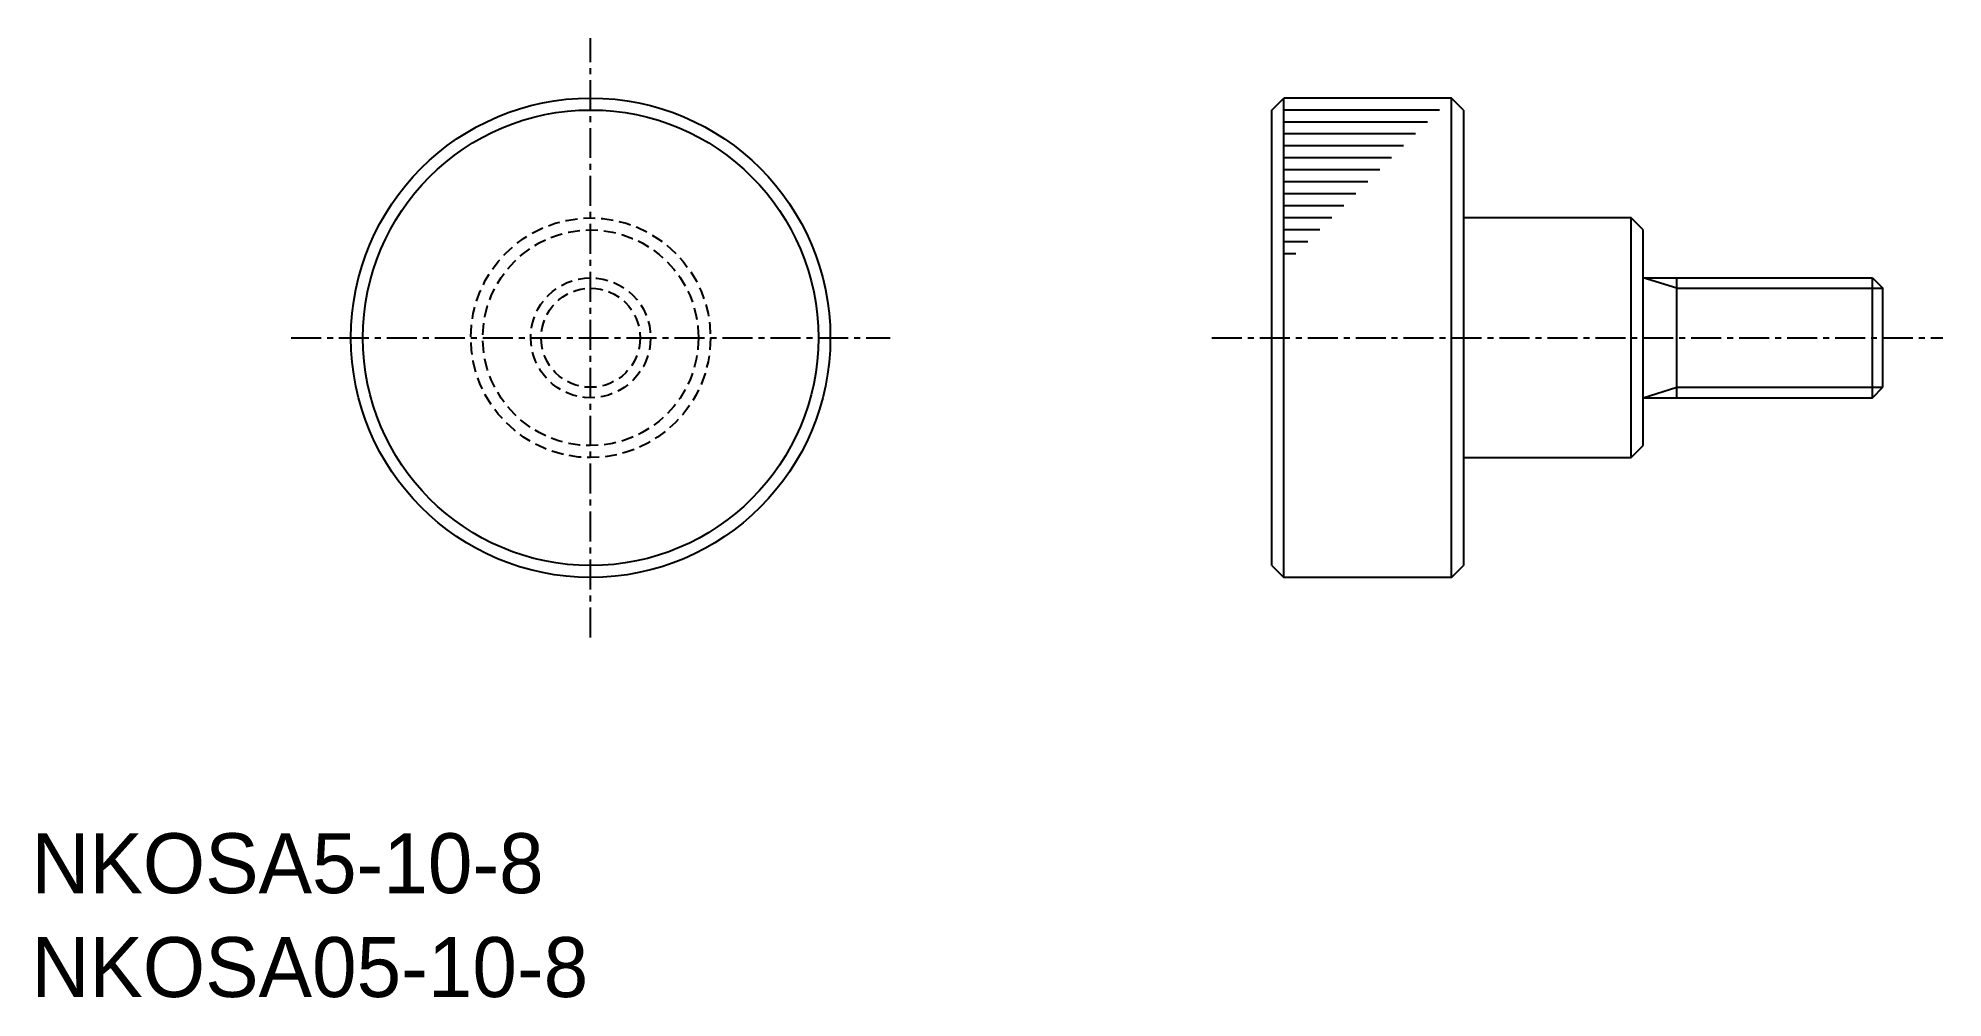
# Model space of a CAD drawing. Extents: x 0.3 to 79.7, y 0 to 40.
import ezdxf

# ---------------------------------------------------------------- set-up
doc = ezdxf.new("R2010")
doc.units = 0
doc.linetypes.add('CENTER', pattern=[2, 1.25, -0.25, 0.25, -0.25])
doc.linetypes.add('DASHED', pattern=[0.75, 0.5, -0.25])
doc.layers.get('0').update_dxf_attribs({"linetype": 'CONTINUOUS'})
doc.layers.add('CENTER', color=1, linetype='CENTER')

msp = doc.modelspace()

# ---------------------------------------------------------------- linework, layer by layer
at = {"color": 7, "linetype": 'CONTINUOUS'}
for p, q in [((51.75, 37), (52.25, 37.5)), ((59.25, 37.5), (52.25, 37.5)), ((52.25, 17.5), (52.25, 37.5)), ((59.25, 37.5), (52.25, 37.5)), ((59.25, 17.5), (59.25, 37.5)), ((59.75, 37), (59.25, 37.5)), ((51.75, 18), (51.75, 37)), ((58.75, 37), (52.25, 37)), ((59.75, 37), (59.75, 18)), ((58.25, 36.5), (52.25, 36.5)), ((57.75, 36), (52.25, 36)), ((57.25, 35.5), (52.25, 35.5)), ((56.75, 35), (52.25, 35)), ((56.25, 34.5), (52.25, 34.5)), ((55.75, 34), (52.25, 34)), ((55.25, 33.5), (52.25, 33.5)), ((54.75, 33), (52.25, 33)), ((54.25, 32.5), (52.25, 32.5)), ((53.75, 32), (52.25, 32)), ((66.75, 32.5), (59.75, 32.5)), ((66.75, 22.5), (66.75, 32.5)), ((67.25, 32), (66.75, 32.5)), ((67.25, 23), (67.25, 32)), ((53.25, 31.5), (52.25, 31.5)), ((52.75, 31), (52.25, 31)), ((67.25, 30), (76.817, 30)), ((68.65, 25), (68.65, 30)), ((76.817, 25), (76.817, 30)), ((76.817, 30), (77.25, 29.567)), ((77.25, 25.433), (77.25, 29.567)), ((77.25, 27.5), (77.25, 27.5)), ((77.25, 26.875), (77.25, 26.875)), ((76.817, 25), (77.25, 25.433)), ((67.25, 25), (76.817, 25)), ((59.75, 22.5), (66.75, 22.5)), ((66.75, 22.5), (67.25, 23)), ((51.75, 18), (52.25, 17.5)), ((59.25, 17.5), (52.25, 17.5)), ((59.25, 17.5), (52.25, 17.5)), ((59.25, 17.5), (59.75, 18))]:
    msp.add_line(p, q, dxfattribs=at)
at = {"color": 3, "linetype": 'CONTINUOUS'}
for p, q in [((68.65, 29.567), (67.25, 30)), ((68.65, 29.567), (77.25, 29.567)), ((67.25, 25), (68.65, 25.433)), ((68.65, 25.433), (77.25, 25.433))]:
    msp.add_line(p, q, dxfattribs=at)
at = {"color": 7, "linetype": 'CONTINUOUS'}
for radius in [10, 9.5]:
    msp.add_circle((23.329, 27.5), radius, dxfattribs=at)
at = {"color": 3, "linetype": 'DASHED'}
for radius in [5, 4.5, 2.5, 2.067]:
    msp.add_circle((23.329, 27.5), radius, dxfattribs=at)
at = {"layer": 'CENTER', "color": 1, "linetype": 'CENTER'}
for p, q in [((23.329, 15), (23.329, 40)), ((10.829, 27.5), (35.829, 27.5)), ((49.25, 27.5), (79.75, 27.5))]:
    msp.add_line(p, q, dxfattribs=at)

# ---------------------------------------------------------------- texts
at = {"color": 7, "linetype": 'CONTINUOUS'}
for s, p in [('NKOSA5-10-8', (0, 4.332)), ('NKOSA05-10-8', (0, 0))]:
    msp.add_text(s, height=2.5, dxfattribs=at).set_placement(p)

doc.saveas('drawing.dxf')
